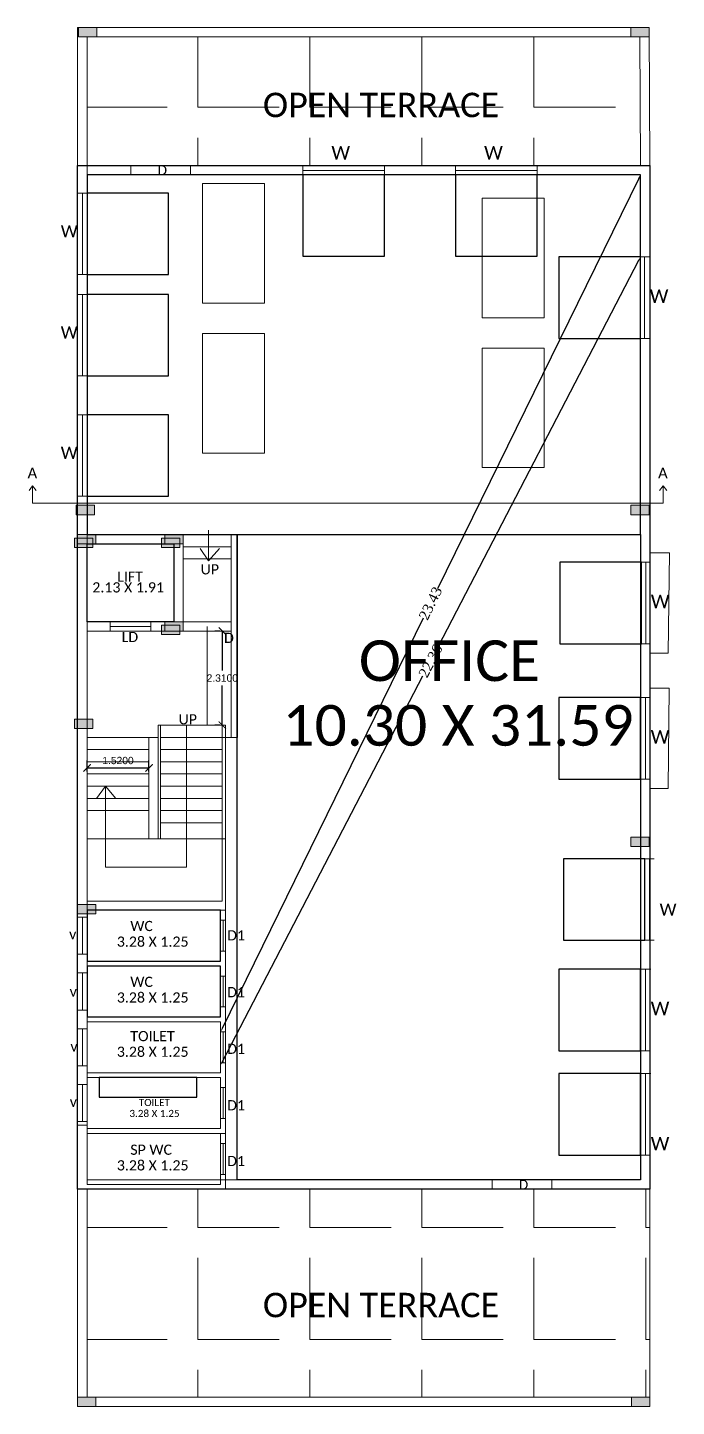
# Model space of a CAD drawing. Header units: metres. Extents: x -1560390 to -1560195, y 43232 to 43346.
# Drawn here: x -1560290.93 to -1560275, y 43261.35 to 43295.21 of the extents above; entities that cross this region are included whole.
import ezdxf

# ---------------------------------------------------------------- set-up
doc = ezdxf.new("R2010")
doc.units = ezdxf.units.M
doc.header["$LTSCALE"] = 750
doc.header["$MEASUREMENT"] = 0
doc.header["$PDMODE"] = 35
doc.header["$PDSIZE"] = 50
for name, pattern in [('HIDDEN', [0.375, 0.25, -0.125]), ('HIDDENX2', [0.75, 0.5, -0.25]), ('PHANTOM2', [1.25, 0.625, -0.125, 0.125, -0.125, 0.125, -0.125])]:
    doc.linetypes.add(name, pattern=pattern)
doc.layers.get('0').update_dxf_attribs({"lineweight": 5})
doc.layers.get('Defpoints').update_dxf_attribs({"lineweight": 0})
for name, color, linetype, lineweight in [('BLK_1_FLR_0_DRINKING_WATER', 7, 'Continuous', 5), ('BLK_1_FLR_4_SP_WC', 233, 'Continuous', 5), ('SEGREGATED_TOILET', 1, 'Continuous', 0)]:
    doc.layers.add(name, color=color, linetype=linetype, lineweight=lineweight)
for name, color, linetype in [('BLK_1_FLR_0_LIFT_1', 30, 'Continuous'), ('BLK_1_FLR_1_ROOM_1_LIGHT_VENTILATION_1', 232, 'Continuous'), ('BLK_1_FLR_1_URINAL', 235, 'Continuous'), ('BLK_1_FLR_4_EXIT_WIDTH_DOOR', 2, 'Continuous'), ('BLK_1_FLR_4_EXIT_WIDTH_STAIR', 1, 'Continuous'), ('BLK_1_FLR_4_REGULAR_ROOM_1', 117, 'Continuous'), ('BLK_1_FLR_4_REGULAR_ROOM_2', 117, 'Continuous'), ('BLK_1_FLR_4_ROOM_1_LIGHT_VENTILATION_1', 232, 'Continuous'), ('BLK_1_FLR_4_ROOM_2_LIGHT_VENTILATION_1', 232, 'Continuous'), ('BLK_1_FLR_4_WATER_CLOSET', 213, 'Continuous')]:
    doc.layers.add(name, color=color, linetype=linetype)
doc.layers.add('BLK_1_FLR_4_BLT_UP_AREA', color=1, linetype='Continuous', plot=False)
doc.styles.add('ANAND', font='times.ttf')
doc.styles.get("Standard").update_dxf_attribs({"font": 'arial.ttf'})
doc.dimstyles.new('STANDARD$0', dxfattribs={"dimtxt": 0.25, "dimasz": 0.1, "dimexe": 2, "dimexo": 2, "dimgap": 0, "dimtad": 0, "dimzin": 0, "dimdsep": 46, "dimtxsty": 'ANAND', "dimcen": 0.0625, "dimdle": 2.5, "dimse1": 1, "dimse2": 1, "dimclrd": 2, "dimclre": 9, "dimadec": 0, "dimazin": 0, "dimtfac": 1, "dimtix": 1, "dimtofl": 0, "dimtmove": 2, "dimatfit": 3, "dimldrblk": 'OBLIQUE', "dimfxl": 0, "dimtolj": 1, "dimtzin": 0, "dimarcsym": 0})
pattern_1 = [(0, (0, 0), (0, 2.75), [2, -0.75]), (90, (0, 0), (-2.75, 2e-16), [2, -0.75])]

# ---------------------------------------------------------------- blocks, each defined once
blk = doc.blocks.new('_ArchTick')
at = {"color": 0, "linetype": 'ByBlock', "const_width": 0.15}
blk.add_lwpolyline([(-0.5, -0.5), (0.5, 0.5)], dxfattribs=at)
blk = doc.blocks.new('*D799')
at = {"layer": 'BLK_1_FLR_4_EXIT_WIDTH_DOOR', "color": 0, "lineweight": -2}
for p, q in [((-1560286.209, 43280.393), (-1560286.326, 43280.393)), ((-1560286.146, 43280.393), (-1560286.146, 43279.42)), ((-1560286.146, 43278.083), (-1560286.146, 43279.056)), ((-1560286.209, 43278.083), (-1560286.326, 43278.083))]:
    blk.add_line(p, q, dxfattribs=at)
at = {"layer": 'Defpoints', "color": 0}
for p in [(-1560286.146, 43280.393), (-1560286.146, 43280.393), (-1560286.146, 43278.083)]:
    blk.add_point(p, dxfattribs=at)
at = {"layer": 'BLK_1_FLR_4_EXIT_WIDTH_DOOR', "color": 0, "lineweight": -2, "xscale": 0.18, "yscale": 0.18, "zscale": 0.18}
for p, rotation in [((-1560286.146, 43280.393), 90), ((-1560286.146, 43278.083), 270)]:
    blk.add_blockref('_ArchTick', p, dxfattribs=dict(at, rotation=rotation))
at = {"layer": 'BLK_1_FLR_4_EXIT_WIDTH_DOOR', "color": 0, "insert": (-1560286.146, 43279.238), "char_height": 0.18, "attachment_point": 5}
blk.add_mtext('\\A1;2.3100', dxfattribs=at)
blk = doc.blocks.new('*D800')
at = {"layer": 'BLK_1_FLR_4_EXIT_WIDTH_STAIR', "color": 0, "lineweight": -2}
for p, q in [((-1560289.466, 43276.945), (-1560289.466, 43277.211)), ((-1560289.466, 43277.031), (-1560287.946, 43277.031)), ((-1560287.946, 43276.945), (-1560287.946, 43277.211))]:
    blk.add_line(p, q, dxfattribs=at)
at = {"layer": 'Defpoints', "color": 0}
for p in [(-1560287.946, 43277.031), (-1560289.466, 43276.883), (-1560287.946, 43276.883)]:
    blk.add_point(p, dxfattribs=at)
at = {"layer": 'BLK_1_FLR_4_EXIT_WIDTH_STAIR', "color": 0, "lineweight": -2, "xscale": 0.18, "yscale": 0.18, "zscale": 0.18, "rotation": 180}
blk.add_blockref('_ArchTick', (-1560289.466, 43277.031), dxfattribs=at)
at = {"layer": 'BLK_1_FLR_4_EXIT_WIDTH_STAIR', "color": 0, "lineweight": -2, "xscale": 0.18, "yscale": 0.18, "zscale": 0.18}
blk.add_blockref('_ArchTick', (-1560287.946, 43277.031), dxfattribs=at)
at = {"layer": 'BLK_1_FLR_4_EXIT_WIDTH_STAIR', "color": 0, "insert": (-1560288.706, 43277.213), "char_height": 0.18, "attachment_point": 5}
blk.add_mtext('\\A1;1.5200', dxfattribs=at)
blk = doc.blocks.new('coloumn1')
h = blk.add_hatch(color=256)
h.dxf.hatch_style = 1
h.paths.add_polyline_path([(-1560504.89, 43455.782), (-1560505.12, 43455.782), (-1560505.12, 43455.332), (-1560504.89, 43455.332)])
blk.add_lwpolyline([(-1560505.12, 43455.332), (-1560504.89, 43455.332), (-1560504.89, 43455.782), (-1560505.12, 43455.782)], close=True)
blk = doc.blocks.new('*D797')
at = {"layer": 'Defpoints', "color": 0}
for p in [(-1560275.882, 43289.578), (-1560275.882, 43289.578), (-1560286.186, 43269.734)]:
    blk.add_point(p, dxfattribs=at)
at = {"layer": 'SEGREGATED_TOILET', "color": 2, "linetype": 'PHANTOM2', "lineweight": -2}
for p, q in [((-1560275.928, 43289.489), (-1560280.848, 43280.014)), ((-1560286.14, 43269.822), (-1560281.221, 43279.297))]:
    blk.add_line(p, q, dxfattribs=at)
at = {"layer": 'SEGREGATED_TOILET', "color": 2}
for points in [[(-1560275.943, 43289.497), (-1560275.914, 43289.481), (-1560275.882, 43289.578)], [(-1560286.155, 43269.83), (-1560286.126, 43269.815), (-1560286.186, 43269.734)]]:
    blk.add_solid(points, dxfattribs=at)
at = {"layer": 'SEGREGATED_TOILET', "color": 0, "insert": (-1560281.034, 43279.656), "char_height": 0.25, "attachment_point": 5, "rotation": 62.5594, "style": 'ANAND'}
blk.add_mtext('\\A1;22.36', dxfattribs=at)
blk = doc.blocks.new('_Oblique')
at = {"color": 0, "linetype": 'ByBlock', "lineweight": -2}
blk.add_line((-0.5, -0.5), (0.5, 0.5), dxfattribs=at)
blk = doc.blocks.new('*D798')
at = {"layer": 'Defpoints', "color": 0}
for p in [(-1560275.882, 43291.596), (-1560275.882, 43291.596), (-1560286.186, 43270.553)]:
    blk.add_point(p, dxfattribs=at)
at = {"layer": 'SEGREGATED_TOILET', "color": 2, "linetype": 'PHANTOM2', "lineweight": -2}
for p, q in [((-1560275.926, 43291.506), (-1560280.86, 43281.43)), ((-1560286.142, 43270.643), (-1560281.208, 43280.718))]:
    blk.add_line(p, q, dxfattribs=at)
at = {"layer": 'SEGREGATED_TOILET', "color": 2}
for points in [[(-1560275.941, 43291.513), (-1560275.911, 43291.498), (-1560275.882, 43291.596)], [(-1560286.157, 43270.65), (-1560286.127, 43270.635), (-1560286.186, 43270.553)]]:
    blk.add_solid(points, dxfattribs=at)
at = {"layer": 'SEGREGATED_TOILET', "color": 0, "insert": (-1560281.034, 43281.074), "char_height": 0.25, "attachment_point": 5, "rotation": 63.9103, "style": 'ANAND'}
blk.add_mtext('\\A1;23.43', dxfattribs=at)

msp = doc.modelspace()

# ---------------------------------------------------------------- hatches: boundary and pattern name
h = msp.add_hatch()
h.set_pattern_fill('ANGLE', color=256, scale=10)
h.set_pattern_definition(pattern_1)
h.paths.add_polyline_path([(-1560275.8989, 43294.97971), (-1560289.46639, 43294.97971), (-1560289.46639, 43291.82556), (-1560275.88229, 43291.82556)])
h.paths.add_polyline_path([(-1560285.34558, 43292.60296), (-1560279.18496, 43292.60296), (-1560279.18496, 43294.05681), (-1560285.34558, 43294.05681)], flags=24)
h = msp.add_hatch(color=256)
h.dxf.hatch_style = 1
h.paths.add_polyline_path([(-1560289.69639, 43282.76018), (-1560289.69639, 43282.53018), (-1560289.24639, 43282.53018), (-1560289.24639, 43282.76018)])
h = msp.add_hatch(color=256)
h.dxf.hatch_style = 1
h.paths.add_polyline_path([(-1560287.55639, 43282.76291), (-1560287.55639, 43282.53291), (-1560287.10639, 43282.53291), (-1560287.10639, 43282.76291)])
h = msp.add_hatch(color=256)
h.dxf.hatch_style = 1
h.paths.add_polyline_path([(-1560289.77639, 43282.67415), (-1560289.77639, 43282.44415), (-1560289.32639, 43282.44415), (-1560289.32639, 43282.67415)])
h = msp.add_hatch(color=256)
h.dxf.hatch_style = 1
h.paths.add_polyline_path([(-1560287.63639, 43282.67688), (-1560287.63639, 43282.44688), (-1560287.18639, 43282.44688), (-1560287.18639, 43282.67688)])
h = msp.add_hatch(color=256)
h.dxf.hatch_style = 1
h.paths.add_polyline_path([(-1560287.63639, 43280.53688), (-1560287.63639, 43280.30688), (-1560287.18639, 43280.30688), (-1560287.18639, 43280.53688)])
h = msp.add_hatch(color=256)
h.dxf.hatch_style = 1
h.paths.add_polyline_path([(-1560287.55639, 43280.62291), (-1560287.55639, 43280.39291), (-1560287.10639, 43280.39291), (-1560287.10639, 43280.62291)])
h = msp.add_hatch()
h.set_pattern_fill('ANGLE', color=256, scale=10)
h.set_pattern_definition(pattern_1)
h.paths.add_polyline_path([(-1560275.65229, 43266.68774), (-1560289.46639, 43266.68774), (-1560289.46639, 43261.58491), (-1560275.73229, 43261.58491), (-1560275.65229, 43261.58491)])
h.paths.add_polyline_path([(-1560285.34558, 43263.13742), (-1560279.18496, 43263.13742), (-1560279.18496, 43264.59127), (-1560285.34558, 43264.59127)], flags=24)

# ---------------------------------------------------------------- linework, layer by layer
for p, q in [((-1560284.16777, 43291.59556), (-1560284.16777, 43291.82557)), ((-1560284.16777, 43291.69814), (-1560282.16777, 43291.69814)), ((-1560282.16777, 43291.5707), (-1560282.16777, 43291.82556)), ((-1560280.41842, 43291.59556), (-1560280.41842, 43291.82557)), ((-1560280.41842, 43291.69814), (-1560278.41842, 43291.69814)), ((-1560278.41842, 43291.5707), (-1560278.41842, 43291.82556)), ((-1560289.46638, 43291.14296), (-1560289.69638, 43291.14296)), ((-1560289.58138, 43291.14296), (-1560289.58138, 43289.14296)), ((-1560275.88229, 43289.57787), (-1560275.65227, 43289.57787)), ((-1560275.7797, 43289.57787), (-1560275.7797, 43287.57787)), ((-1560289.46638, 43289.14296), (-1560289.69638, 43289.14296)), ((-1560289.46638, 43288.65783), (-1560289.69638, 43288.65783)), ((-1560289.58138, 43288.65783), (-1560289.58138, 43286.65783)), ((-1560275.90714, 43287.57787), (-1560275.65229, 43287.57787)), ((-1560289.46638, 43286.65783), (-1560289.69638, 43286.65783)), ((-1560289.46638, 43285.70318), (-1560289.69638, 43285.70318)), ((-1560289.58138, 43285.70318), (-1560289.58138, 43283.70318)), ((-1560290.88773, 43283.84028), (-1560290.8014, 43283.96113)), ((-1560290.8014, 43283.53444), (-1560290.8014, 43283.96113)), ((-1560290.71508, 43283.84028), (-1560290.8014, 43283.96113)), ((-1560275.41153, 43283.84028), (-1560275.3252, 43283.96113)), ((-1560275.3252, 43283.53444), (-1560275.3252, 43283.96113)), ((-1560275.23888, 43283.84028), (-1560275.3252, 43283.96113)), ((-1560290.8014, 43283.53444), (-1560275.3252, 43283.53444)), ((-1560289.46638, 43283.70318), (-1560289.69638, 43283.70318)), ((-1560287.10639, 43282.76291), (-1560289.69639, 43282.76291)), ((-1560289.46639, 43282.76291), (-1560285.77639, 43282.76291)), ((-1560287.10639, 43280.39291), (-1560287.10639, 43282.76291)), ((-1560285.77639, 43282.76291), (-1560287.10639, 43282.76291)), ((-1560286.4823, 43282.86642), (-1560286.4823, 43282.11978)), ((-1560285.92639, 43277.78291), (-1560285.92639, 43282.76291)), ((-1560285.77639, 43277.78291), (-1560285.77639, 43282.76291)), ((-1560287.33639, 43282.53291), (-1560289.46639, 43282.53291)), ((-1560287.33639, 43280.62291), (-1560287.33639, 43282.53291)), ((-1560285.92639, 43282.46291), (-1560287.10639, 43282.46291)), ((-1560286.4823, 43282.11978), (-1560286.68717, 43282.41978)), ((-1560286.4823, 43282.11978), (-1560286.21712, 43282.41978)), ((-1560285.92639, 43282.16291), (-1560287.10639, 43282.16291)), ((-1560275.88229, 43282.08228), (-1560275.65229, 43282.08228)), ((-1560275.75216, 43282.08228), (-1560275.75216, 43280.08228)), ((-1560275.65229, 43282.31209), (-1560275.17187, 43282.31209)), ((-1560288.90139, 43280.62291), (-1560289.46639, 43280.62291)), ((-1560288.90139, 43280.39291), (-1560289.46639, 43280.39291)), ((-1560288.90139, 43280.62291), (-1560288.90139, 43280.39291)), ((-1560288.90139, 43280.62291), (-1560287.90139, 43280.62291)), ((-1560287.90139, 43280.50791), (-1560288.90139, 43280.50791)), ((-1560288.90139, 43280.39291), (-1560287.90139, 43280.39291)), ((-1560287.33639, 43280.62291), (-1560287.90139, 43280.62291)), ((-1560287.90139, 43280.62291), (-1560287.90139, 43280.39291)), ((-1560287.10639, 43280.39291), (-1560287.90139, 43280.39291)), ((-1560287.10639, 43280.62291), (-1560285.92639, 43280.62291)), ((-1560287.10639, 43280.39291), (-1560285.92639, 43280.39291)), ((-1560287.10639, 43280.39291), (-1560285.92639, 43280.39291)), ((-1560275.8796, 43280.08228), (-1560275.64958, 43280.08228)), ((-1560275.65244, 43279.85228), (-1560275.20244, 43279.85228)), ((-1560275.65229, 43278.98735), (-1560275.17458, 43278.98735)), ((-1560275.88229, 43278.75754), (-1560275.65229, 43278.75754)), ((-1560275.75487, 43278.75754), (-1560275.75487, 43276.75754)), ((-1560286.06639, 43278.08291), (-1560287.71639, 43278.08291)), ((-1560287.71639, 43278.08291), (-1560287.71639, 43275.28774)), ((-1560287.66639, 43278.08291), (-1560287.66639, 43275.28774)), ((-1560287.46639, 43278.08291), (-1560287.41639, 43278.08291)), ((-1560287.0235, 43278.08291), (-1560287.0235, 43274.59745)), ((-1560286.14639, 43278.08291), (-1560286.14639, 43273.76291)), ((-1560286.06639, 43278.08291), (-1560286.06639, 43273.53774)), ((-1560287.94639, 43277.78291), (-1560287.71639, 43277.78291)), ((-1560286.14639, 43277.78291), (-1560287.46639, 43277.78291)), ((-1560286.14639, 43277.78291), (-1560285.77639, 43277.78291)), ((-1560286.14639, 43277.48291), (-1560287.46639, 43277.48291)), ((-1560286.14639, 43277.18291), (-1560287.46639, 43277.18291)), ((-1560287.46639, 43277.18291), (-1560287.41639, 43277.18291)), ((-1560286.14639, 43276.88291), (-1560287.46639, 43276.88291)), ((-1560275.8823, 43276.75754), (-1560275.65229, 43276.75754)), ((-1560289.01648, 43276.58291), (-1560289.23406, 43276.28291)), ((-1560289.01648, 43274.59745), (-1560289.01648, 43276.58291)), ((-1560289.01648, 43276.58291), (-1560288.75755, 43276.28291)), ((-1560286.14639, 43276.58291), (-1560287.46639, 43276.58291)), ((-1560286.14639, 43276.28291), (-1560287.46639, 43276.28291)), ((-1560275.65514, 43276.52754), (-1560275.20514, 43276.52754)), ((-1560286.14639, 43275.98291), (-1560287.46639, 43275.98291)), ((-1560287.41639, 43275.68291), (-1560287.46639, 43275.68291)), ((-1560287.41639, 43275.68291), (-1560286.14639, 43275.68291)), ((-1560286.06639, 43275.28774), (-1560289.46753, 43275.28774)), ((-1560287.0235, 43274.59745), (-1560289.01648, 43274.59745)), ((-1560275.77219, 43274.80031), (-1560275.54219, 43274.80031)), ((-1560275.65719, 43272.80031), (-1560275.65719, 43274.80031)), ((-1560286.14639, 43273.76291), (-1560289.46639, 43273.76291)), ((-1560289.46639, 43273.36774), (-1560289.69639, 43273.36774)), ((-1560289.58139, 43273.36774), (-1560289.58139, 43272.45774)), ((-1560286.06639, 43273.53774), (-1560289.46639, 43273.53774)), ((-1560289.46639, 43272.28774), (-1560289.46639, 43273.53774)), ((-1560286.18639, 43273.53774), (-1560286.18639, 43272.28774)), ((-1560286.18639, 43273.29274), (-1560286.06639, 43273.29274)), ((-1560286.12639, 43273.29274), (-1560286.12639, 43272.53274)), ((-1560286.06639, 43273.53774), (-1560286.06639, 43272.28774)), ((-1560275.77219, 43272.80031), (-1560275.54219, 43272.80031)), ((-1560289.46639, 43272.45774), (-1560289.69639, 43272.45774)), ((-1560286.18639, 43272.28774), (-1560289.46639, 43272.28774)), ((-1560286.18639, 43272.53274), (-1560286.06639, 43272.53274)), ((-1560286.06639, 43268.05774), (-1560286.06639, 43272.28774)), ((-1560289.46639, 43271.99774), (-1560289.69639, 43271.99774)), ((-1560289.58139, 43271.99774), (-1560289.58139, 43271.08774)), ((-1560289.46639, 43270.91774), (-1560289.46639, 43272.16774)), ((-1560289.46639, 43272.16774), (-1560289.46639, 43270.91774)), ((-1560286.18639, 43272.16774), (-1560289.46639, 43272.16774)), ((-1560286.18639, 43270.91774), (-1560286.18639, 43272.16774)), ((-1560286.18639, 43271.92274), (-1560286.06639, 43271.92274)), ((-1560286.12639, 43271.92274), (-1560286.12639, 43271.16274)), ((-1560275.85745, 43272.08932), (-1560275.62743, 43272.08932)), ((-1560275.75487, 43272.08932), (-1560275.75487, 43270.08932)), ((-1560289.46639, 43271.08774), (-1560289.69639, 43271.08774)), ((-1560286.18639, 43270.91774), (-1560289.46639, 43270.91774)), ((-1560286.18639, 43271.16274), (-1560286.06639, 43271.16274)), ((-1560289.46639, 43270.62774), (-1560289.69639, 43270.62774)), ((-1560289.58139, 43270.62774), (-1560289.58139, 43269.71774)), ((-1560289.46639, 43269.54774), (-1560289.46639, 43270.79774)), ((-1560289.46639, 43270.79774), (-1560289.46639, 43269.54774)), ((-1560286.18639, 43270.79774), (-1560289.46639, 43270.79774)), ((-1560286.18639, 43269.54774), (-1560286.18639, 43270.79774)), ((-1560286.18639, 43270.55274), (-1560286.06639, 43270.55274)), ((-1560286.12639, 43270.55274), (-1560286.12639, 43269.79274)), ((-1560275.8823, 43270.08932), (-1560275.65229, 43270.08932)), ((-1560289.46639, 43269.71774), (-1560289.69639, 43269.71774)), ((-1560286.18639, 43269.54774), (-1560289.46639, 43269.54774)), ((-1560286.18639, 43269.79274), (-1560286.06639, 43269.79274)), ((-1560275.85745, 43269.52541), (-1560275.62743, 43269.52541)), ((-1560275.75487, 43269.52541), (-1560275.75487, 43267.52541)), ((-1560289.46639, 43269.25774), (-1560289.69639, 43269.25774)), ((-1560289.58139, 43269.25774), (-1560289.58139, 43268.34774)), ((-1560289.46639, 43268.17774), (-1560289.46639, 43269.42774)), ((-1560289.46639, 43269.42774), (-1560289.46639, 43268.17774)), ((-1560286.18639, 43269.42774), (-1560289.46639, 43269.42774)), ((-1560286.18639, 43268.17774), (-1560286.18639, 43269.42774)), ((-1560286.18639, 43269.18274), (-1560286.06639, 43269.18274)), ((-1560286.12639, 43269.18274), (-1560286.12639, 43268.42274)), ((-1560289.46639, 43268.34774), (-1560289.69639, 43268.34774)), ((-1560289.46638, 43268.26028), (-1560289.69638, 43268.26028)), ((-1560286.18639, 43268.17774), (-1560289.46639, 43268.17774)), ((-1560286.18639, 43268.42274), (-1560286.06639, 43268.42274)), ((-1560286.06639, 43268.05774), (-1560289.46639, 43268.05774)), ((-1560286.18639, 43266.80774), (-1560286.18639, 43268.05774)), ((-1560286.18639, 43267.81274), (-1560286.06639, 43267.81274)), ((-1560286.12639, 43267.81274), (-1560286.12639, 43267.05274)), ((-1560275.8823, 43267.52541), (-1560275.65229, 43267.52541)), ((-1560286.18639, 43266.80774), (-1560289.46639, 43266.80774)), ((-1560286.18639, 43267.05274), (-1560286.06639, 43267.05274)), ((-1560286.06639, 43266.68774), (-1560289.46639, 43266.68774)), ((-1560281.09229, 43261.35491), (-1560289.69639, 43261.35491))]:
    msp.add_line(p, q)
at = {"linetype": 'HIDDENX2'}
for p, q in [((-1560287.71639, 43277.78291), (-1560289.46639, 43277.78291)), ((-1560287.46639, 43277.78291), (-1560287.66639, 43277.78291)), ((-1560287.94639, 43277.48291), (-1560289.46639, 43277.48291)), ((-1560287.46639, 43277.48291), (-1560287.66639, 43277.48291)), ((-1560287.94639, 43277.18291), (-1560289.46639, 43277.18291)), ((-1560289.46639, 43277.18291), (-1560287.94639, 43277.18291)), ((-1560287.46639, 43277.18291), (-1560287.66639, 43277.18291)), ((-1560287.66639, 43277.18291), (-1560287.46639, 43277.18291)), ((-1560287.94639, 43276.88291), (-1560289.46639, 43276.88291)), ((-1560287.46639, 43276.88291), (-1560287.66639, 43276.88291)), ((-1560287.94639, 43276.58291), (-1560289.46639, 43276.58291)), ((-1560287.94639, 43276.28291), (-1560289.46639, 43276.28291)), ((-1560287.46639, 43276.58291), (-1560287.66639, 43276.58291)), ((-1560287.46639, 43276.28291), (-1560287.66639, 43276.28291)), ((-1560287.94639, 43275.98291), (-1560289.46639, 43275.98291)), ((-1560287.46639, 43275.98291), (-1560287.66639, 43275.98291)), ((-1560287.46639, 43275.68291), (-1560287.66639, 43275.68291))]:
    msp.add_line(p, q, dxfattribs=at)
at = {"linetype": 'HIDDEN'}
msp.add_line((-1560287.94639, 43277.78291), (-1560287.94639, 43275.28774), dxfattribs=at)
for points in [[(-1560289.69639, 43291.82556), (-1560289.69639, 43295.20971), (-1560275.67011, 43295.20971), (-1560275.65229, 43291.82556)], [(-1560289.46639, 43273.76291), (-1560289.46639, 43294.98748)], [(-1560289.46639, 43291.82556), (-1560289.46639, 43294.97971), (-1560275.8989, 43294.97971), (-1560275.88228, 43291.82435)], [(-1560288.38815, 43291.82556), (-1560288.38815, 43291.59556)], [(-1560286.9263, 43291.82556), (-1560286.9263, 43291.59556)], [(-1560289.69639, 43282.76018), (-1560289.24639, 43282.76018), (-1560289.24639, 43282.53018), (-1560289.69639, 43282.53018), (-1560289.69639, 43282.76018)], [(-1560287.55639, 43282.76291), (-1560287.10639, 43282.76291), (-1560287.10639, 43282.53291), (-1560287.55639, 43282.53291), (-1560287.55639, 43282.76291)], [(-1560289.77639, 43282.67415), (-1560289.32639, 43282.67415), (-1560289.32639, 43282.44415), (-1560289.77639, 43282.44415), (-1560289.77639, 43282.67415)], [(-1560287.63639, 43282.67688), (-1560287.18639, 43282.67688), (-1560287.18639, 43282.44688), (-1560287.63639, 43282.44688), (-1560287.63639, 43282.67688)], [(-1560275.17187, 43282.31209), (-1560275.20244, 43279.85228)], [(-1560287.63639, 43280.53688), (-1560287.18639, 43280.53688), (-1560287.18639, 43280.30688), (-1560287.63639, 43280.30688), (-1560287.63639, 43280.53688)], [(-1560287.55639, 43280.62291), (-1560287.10639, 43280.62291), (-1560287.10639, 43280.39291), (-1560287.55639, 43280.39291), (-1560287.55639, 43280.62291)], [(-1560286.51639, 43278.08291), (-1560286.51639, 43280.50791)], [(-1560275.17458, 43278.98735), (-1560275.20514, 43276.52754)], [(-1560286.06639, 43268.05774), (-1560286.06639, 43266.68774)], [(-1560279.52331, 43266.91774), (-1560279.52331, 43266.68774)], [(-1560278.06146, 43266.91774), (-1560278.06146, 43266.68774)], [(-1560289.69639, 43266.68774), (-1560289.69639, 43261.35491), (-1560275.73229, 43261.35491)], [(-1560289.46639, 43266.68774), (-1560289.46639, 43261.58491), (-1560275.73229, 43261.58491)], [(-1560275.65229, 43266.68774), (-1560275.65229, 43261.35491)]]:
    msp.add_lwpolyline(points)
msp.add_lwpolyline([(-1560289.46639, 43291.59556), (-1560275.88229, 43291.59556), (-1560275.88229, 43266.91774), (-1560289.46639, 43266.91774)], close=True)
at = {"layer": 'BLK_1_FLR_0_DRINKING_WATER'}
for points in [[(-1560286.62988, 43288.44015), (-1560285.10789, 43288.44015), (-1560285.10789, 43291.3776), (-1560286.62988, 43291.3776)], [(-1560279.76616, 43288.08453), (-1560278.24417, 43288.08453), (-1560278.24417, 43291.02198), (-1560279.76616, 43291.02198)], [(-1560286.62988, 43284.76006), (-1560285.10789, 43284.76006), (-1560285.10789, 43287.69751), (-1560286.62988, 43287.69751)], [(-1560279.76616, 43284.40444), (-1560278.24417, 43284.40444), (-1560278.24417, 43287.3419), (-1560279.76616, 43287.3419)]]:
    msp.add_lwpolyline(points, close=True, dxfattribs=at)
at = {"layer": 'BLK_1_FLR_0_LIFT_1'}
msp.add_lwpolyline([(-1560289.46639, 43282.53018), (-1560287.33639, 43282.53018), (-1560287.33639, 43280.62291), (-1560289.46639, 43280.62291)], close=True, dxfattribs=at)
at = {"layer": 'BLK_1_FLR_1_ROOM_1_LIGHT_VENTILATION_1'}
msp.add_lwpolyline([(-1560277.85743, 43280.08228), (-1560275.85743, 43280.08228), (-1560275.85743, 43282.08228), (-1560277.85743, 43282.08228)], close=True, dxfattribs=at)
at = {"layer": 'BLK_1_FLR_1_URINAL'}
msp.add_lwpolyline([(-1560289.16693, 43269.42774), (-1560289.17222, 43268.94803), (-1560286.77222, 43268.94803), (-1560286.77222, 43269.42774)], close=True, dxfattribs=at)
at = {"layer": 'BLK_1_FLR_4_BLT_UP_AREA', "color": 18}
msp.add_lwpolyline([(-1560289.69639, 43291.82556), (-1560275.65229, 43291.82556), (-1560275.65229, 43266.68774), (-1560289.69639, 43266.68774)], close=True, dxfattribs=at)
at = {"layer": 'BLK_1_FLR_4_REGULAR_ROOM_1', "color": 2}
msp.add_lwpolyline([(-1560289.46639, 43282.76291), (-1560275.88229, 43282.76291), (-1560275.88229, 43291.59556), (-1560289.46639, 43291.59556)], close=True, dxfattribs=at)
at = {"layer": 'BLK_1_FLR_4_REGULAR_ROOM_2', "color": 2}
msp.add_lwpolyline([(-1560285.77872, 43282.76291), (-1560275.88229, 43282.76291), (-1560275.88229, 43266.91774), (-1560285.77872, 43266.91774)], close=True, dxfattribs=at)
at = {"layer": 'BLK_1_FLR_4_ROOM_1_LIGHT_VENTILATION_1'}
for points in [[(-1560282.16777, 43289.59556), (-1560282.16777, 43291.59556), (-1560284.16777, 43291.59556), (-1560284.16777, 43289.59556)], [(-1560278.41842, 43289.59556), (-1560278.41842, 43291.59556), (-1560280.41842, 43291.59556), (-1560280.41842, 43289.59556)], [(-1560289.46639, 43289.14296), (-1560287.46639, 43289.14296), (-1560287.46639, 43291.14296), (-1560289.46639, 43291.14296)], [(-1560277.88229, 43287.57787), (-1560275.88229, 43287.57787), (-1560275.88229, 43289.57787), (-1560277.88229, 43289.57787)], [(-1560289.46638, 43286.65783), (-1560287.46638, 43286.65783), (-1560287.46638, 43288.65783), (-1560289.46638, 43288.65783)], [(-1560289.46638, 43283.70318), (-1560287.46638, 43283.70318), (-1560287.46638, 43285.70318), (-1560289.46638, 43285.70318)]]:
    msp.add_lwpolyline(points, close=True, dxfattribs=at)
at = {"layer": 'BLK_1_FLR_4_ROOM_2_LIGHT_VENTILATION_1'}
for points in [[(-1560277.88229, 43276.75754), (-1560275.88229, 43276.75754), (-1560275.88229, 43278.75754), (-1560277.88229, 43278.75754)], [(-1560275.77219, 43274.80031), (-1560277.77219, 43274.80031), (-1560277.77219, 43272.80031), (-1560275.77219, 43272.80031)], [(-1560277.88227, 43270.08932), (-1560275.88227, 43270.08932), (-1560275.88227, 43272.08932), (-1560277.88227, 43272.08932)], [(-1560277.88227, 43267.52541), (-1560275.88227, 43267.52541), (-1560275.88227, 43269.52541), (-1560277.88227, 43269.52541)]]:
    msp.add_lwpolyline(points, close=True, dxfattribs=at)
at = {"layer": 'BLK_1_FLR_4_SP_WC'}
msp.add_lwpolyline([(-1560289.46639, 43266.80774), (-1560286.18639, 43266.80774), (-1560286.18639, 43268.05774), (-1560289.46639, 43268.05774)], close=True, dxfattribs=at)
at = {"layer": 'BLK_1_FLR_4_WATER_CLOSET', "color": 1}
msp.add_lwpolyline([(-1560289.46639, 43272.28774), (-1560286.18639, 43272.28774), (-1560286.18639, 43273.53774), (-1560289.46639, 43273.53774)], close=True, dxfattribs=at)
at = {"layer": 'BLK_1_FLR_4_WATER_CLOSET', "color": 2}
msp.add_lwpolyline([(-1560289.46639, 43270.91774), (-1560286.18639, 43270.91774), (-1560286.18639, 43272.16774), (-1560289.46639, 43272.16774)], close=True, dxfattribs=at)
at = {"layer": 'SEGREGATED_TOILET'}
for points in [[(-1560289.46639, 43269.54774), (-1560286.18639, 43269.54774), (-1560286.18639, 43270.79774), (-1560289.46639, 43270.79774)], [(-1560289.46639, 43268.17774), (-1560286.18639, 43268.17774), (-1560286.18639, 43269.42774), (-1560289.46639, 43269.42774)]]:
    msp.add_lwpolyline(points, close=True, dxfattribs=at)

# ---------------------------------------------------------------- block references
at = {"rotation": 270}
for p in [(-1603745.00382, -1517209.91038), (-1603731.4525, -1517209.91038), (-1603745.0676, -1517221.63983), (-1603731.4525, -1517221.63983), (-1603745.10877, -1517226.89322), (-1603731.4525, -1517229.7867), (-1603745.02877, -1517231.43839), (-1603745.02877, -1517243.53519), (-1603731.43467, -1517243.53519)]:
    msp.add_blockref('coloumn1', p, dxfattribs=at)

# ---------------------------------------------------------------- texts
at = {"lineweight": 5, "attachment_point": 1}
for s, insert, char_height, width in [('\\A1;{\\fCalibri|b0|i0|c0|p34;OPEN TERRACE}', (-1560285.14988, 43293.60981), 0.6, 16.8061773), ('\\A1;{\\fCalibri|b0|i0|c0|p34;\\C256;W}', (-1560283.46827, 43292.29934), 0.33, 13.7990171), ('\\A1;{\\fCalibri|b0|i0|c0|p34;\\C256;W}', (-1560279.71892, 43292.29934), 0.33, 13.7990171), ('\\A1;{\\fCalibri|b0|i0|c0|p34;D}', (-1560287.73031, 43291.8266), 0.2373682, 6.6487542), ('\\A1;{\\fCalibri|b0|i0|c0|p34;\\C256;W}', (-1560290.11089, 43290.35648), 0.3, 13.7990171), ('\\A1;{\\fCalibri|b0|i0|c0|p34;\\C256;W}', (-1560275.65514, 43288.77938), 0.33, 13.7990171), ('\\A1;{\\fCalibri|b0|i0|c0|p34;\\C256;W}', (-1560290.11159, 43287.87294), 0.3, 13.7990171), ('\\A1;{\\fCalibri|b0|i0|c0|p34;\\C256;W}', (-1560290.11159, 43284.91828), 0.3, 13.7990171), ('\\A1;{\\fCalibri|b0|i0|c0|p34;A}', (-1560290.92713, 43284.40514), 0.264, 11.0392137), ('\\A1;{\\fCalibri|b0|i0|c0|p34;A}', (-1560275.45093, 43284.40514), 0.264, 11.0392137), ('\\A1;{\\fCalibri|b0|i0|c0|p34;\\C256;UP}', (-1560286.67794, 43282.03326), 0.25, 13.7990171), ('\\A1;{\\fCalibri|b0|i0|c0|p34;\\C256;LIFT}', (-1560288.72558, 43281.85215), 0.25, 13.7990171), ('\\A1;{\\fCalibri|b0|i0|c0|p34;\\C256;2.13 X 1.91}', (-1560289.33687, 43281.59034), 0.25, 13.7990171), ('\\A1;{\\fCalibri|b0|i0|c0|p34;\\C256;W}', (-1560275.6276, 43281.28379), 0.33, 13.7990171), ('\\A1;{\\fCalibri|b0|i0|c0|p34;\\C256;LD}', (-1560288.61529, 43280.3721), 0.25, 13.7990171), ('\\A1;{\\fCalibri|b0|i0|c0|p34;\\C256;D}', (-1560286.10254, 43280.35039), 0.25, 13.7990171), ('\\A1;{\\fCalibri|b0|i0|c0|p34;\\C256;OFFICE}', (-1560282.7942, 43280.16378), 1, 28.0102954), ('\\A1;{\\fCalibri|b0|i0|c0|p34;\\C256;UP}', (-1560287.21916, 43278.35152), 0.25, 13.7990171), ('\\A1;{\\fCalibri|b0|i0|c0|p34;\\C256;10.30 X 31.59 }', (-1560284.66992, 43278.57626), 1, 28.0102954), ('\\A1;{\\fCalibri|b0|i0|c0|p34;\\C256;W}', (-1560275.63031, 43277.95905), 0.33, 13.7990171), ('\\A1;{\\fCalibri|b0|i0|c0|p34;\\C256;W}', (-1560275.41309, 43273.70271), 0.3, 13.7990171), ('\\A1;{\\fCalibri|b0|i0|c0|p34;WC}', (-1560288.40427, 43273.27581), 0.25, 13.7990171), ('\\A1;{\\fCalibri|b0|i0|c0|p34;\\C256;v}', (-1560289.90579, 43273.07234), 0.25, 13.7990171), ('\\A1;{\\fCalibri|b0|i0|c0|p34;\\C256;3.28 X 1.25}', (-1560288.73501, 43272.89162), 0.25, 13.7990171), ('\\A1;{\\fCalibri|b0|i0|c0|p34;\\C256;D1}', (-1560286.02657, 43273.04633), 0.25, 13.7990171), ('\\A1;{\\fCalibri|b0|i0|c0|p34;WC}', (-1560288.40427, 43271.90493), 0.25, 13.7990171), ('\\A1;{\\fCalibri|b0|i0|c0|p34;\\C256;v}', (-1560289.8927, 43271.66425), 0.25, 13.7990171), ('\\A1;{\\fCalibri|b0|i0|c0|p34;\\C256;3.28 X 1.25}', (-1560288.73501, 43271.52074), 0.25, 13.7990171), ('\\A1;{\\fCalibri|b0|i0|c0|p34;\\C256;D1}', (-1560286.02657, 43271.6517), 0.25, 13.7990171), ('\\A1;{\\fCalibri|b0|i0|c0|p34;\\C256;W}', (-1560275.63031, 43271.29083), 0.33, 13.7990171), ('\\A1;{\\fCalibri|b0|i0|c0|p34;\\C256;TOILET}', (-1560288.40427, 43270.57266), 0.25, 13.7990171), ('\\A1;{\\fCalibri|b0|i0|c0|p34;\\C256;v}', (-1560289.87445, 43270.31743), 0.25, 13.7990171), ('\\A1;{\\fCalibri|b0|i0|c0|p34;\\C256;3.28 X 1.25}', (-1560288.73501, 43270.18848), 0.25, 13.7990171), ('\\A1;{\\fCalibri|b0|i0|c0|p34;\\C256;D1}', (-1560286.02657, 43270.26118), 0.25, 13.7990171), ('\\A1;{\\fCalibri|b0|i0|c0|p34;\\C256;v}', (-1560289.89094, 43268.96007), 0.25, 13.7990171), ('\\A1;{\\fCalibri|b0|i0|c0|p34;\\C256;TOILET}', (-1560288.19548, 43268.90467), 0.175, 9.659312), ('\\A1;{\\fCalibri|b0|i0|c0|p34;\\C256;D1}', (-1560286.02657, 43268.87451), 0.25, 13.7990171), ('\\A1;{\\fCalibri|b0|i0|c0|p34;\\C256;3.28 X 1.25}', (-1560288.427, 43268.63574), 0.175, 9.659312), ('\\A1;{\\fCalibri|b0|i0|c0|p34;\\C256;W}', (-1560275.63031, 43267.97122), 0.33, 13.7990171), ('\\A1;{\\fCalibri|b0|i0|c0|p34;SP WC}', (-1560288.40427, 43267.78327), 0.25, 13.7990171), ('\\A1;{\\fCalibri|b0|i0|c0|p34;\\C256;D1}', (-1560286.02657, 43267.50622), 0.25, 13.7990171), ('\\A1;{\\fCalibri|b0|i0|c0|p34;\\C256;3.28 X 1.25}', (-1560288.73501, 43267.39909), 0.25, 13.7990171), ('\\A1;{\\fCalibri|b0|i0|c0|p34;D}', (-1560278.86547, 43266.91878), 0.2373682, 6.6487542), ('\\A1;{\\fCalibri|b0|i0|c0|p34;OPEN TERRACE}', (-1560285.14988, 43264.14427), 0.6, 16.8061773)]:
    msp.add_mtext(s, dxfattribs=dict(at, insert=insert, char_height=char_height, width=width))

# ---------------------------------------------------------------- dimensions: what is measured, and where the dimension line sits
at = {"layer": 'BLK_1_FLR_4_EXIT_WIDTH_DOOR'}
dim = msp.add_aligned_dim(p1=(-1560286.14639, 43278.08291), p2=(-1560286.14639, 43280.39291), distance=0, dimstyle='STANDARD$0', override={"dimtxt": 0.18, "dimasz": 0.18, "dimexe": 0.18, "dimexo": 0.0625, "dimgap": 0.09, "dimtad": 1, "dimtih": 1, "dimtoh": 1, "dimdec": 4, "dimtxsty": 'Standard', "dimblk": 'ArchTick', "dimcen": 0.09, "dimdle": 0, "dimse1": 0, "dimse2": 0, "dimclrd": 0, "dimclre": 0, "dimtdec": 4, "dimtix": 0, "dimtmove": 1, "dimldrblk": 'ArchTick', "dimfxl": 5}, dxfattribs=at)
dim.commit()
dim.dimension.update_dxf_attribs({"geometry": '*D799', "text_midpoint": (-1560286.14639, 43279.23791)})
at = {"layer": 'BLK_1_FLR_4_EXIT_WIDTH_STAIR'}
dim = msp.add_aligned_dim(p1=(-1560289.46639, 43276.88291), p2=(-1560287.94639, 43276.88291), distance=0.14785, dimstyle='STANDARD$0', override={"dimtxt": 0.18, "dimasz": 0.18, "dimexe": 0.18, "dimexo": 0.0625, "dimgap": 0.09, "dimtad": 1, "dimtih": 1, "dimtoh": 1, "dimdec": 4, "dimtxsty": 'Standard', "dimblk": 'ArchTick', "dimcen": 0.09, "dimdle": 0, "dimse1": 0, "dimse2": 0, "dimclrd": 0, "dimclre": 0, "dimtdec": 4, "dimtix": 0, "dimtmove": 1, "dimldrblk": 'ArchTick', "dimfxl": 5}, dxfattribs=at)
dim.commit()
dim.dimension.update_dxf_attribs({"geometry": '*D800', "text_midpoint": (-1560288.70639, 43277.21267)})
at = {"layer": 'SEGREGATED_TOILET', "color": 1}
for p1, p2, picture, middle in [((-1560286.18639, 43270.55274), (-1560275.88229, 43291.59556), '*D798', (-1560281.03434, 43281.07415)), ((-1560286.18639, 43269.73367), (-1560275.88229, 43289.57787), '*D797', (-1560281.03434, 43279.65577))]:
    dim = msp.add_aligned_dim(p1=p1, p2=p2, distance=0, dimstyle='STANDARD$0', override={"dimfxl": 0, "dimarcsym": 2}, dxfattribs=at)
    dim.commit()
    dim.dimension.update_dxf_attribs({"geometry": picture, "text_midpoint": middle})

doc.saveas('drawing.dxf')
